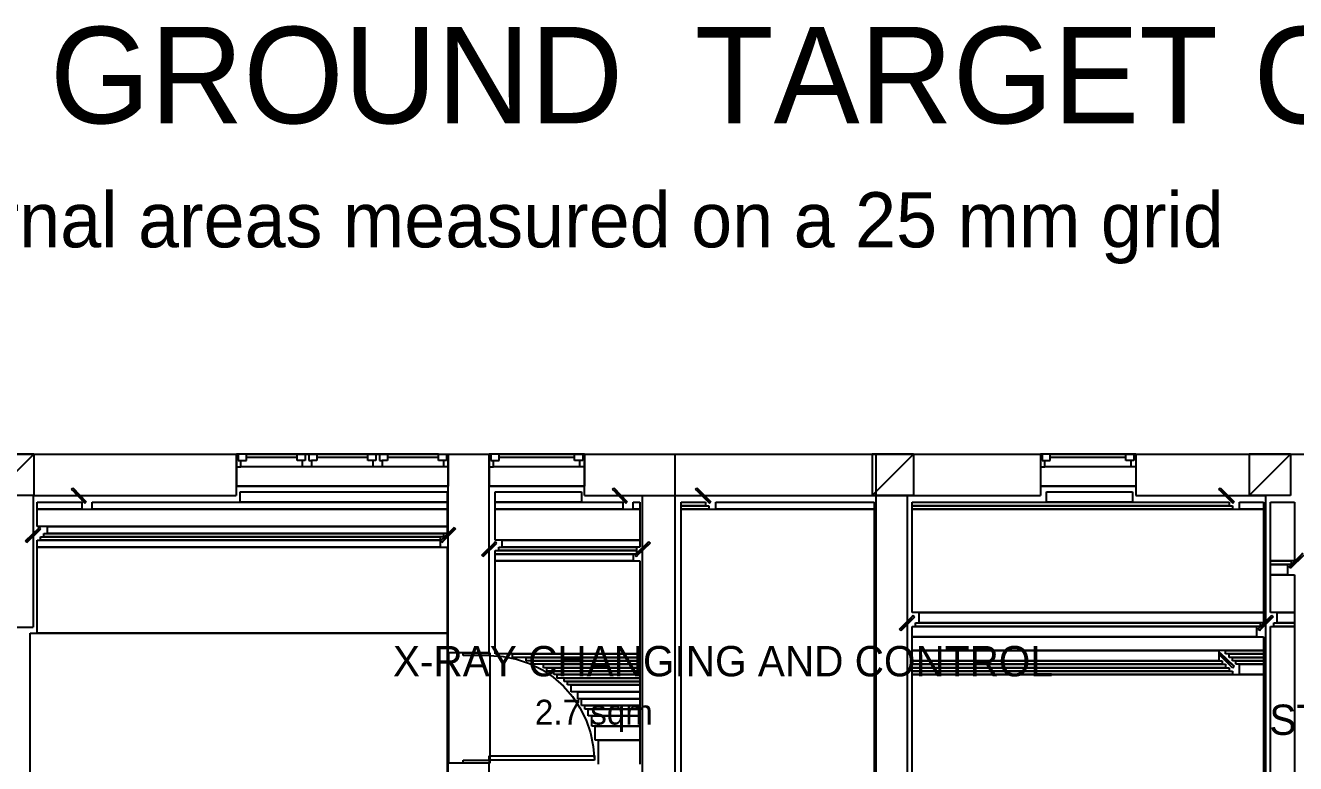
# Model space of a CAD drawing. Header units: millimetres. Extents: x -1419 to 55175, y -17366 to 3110.
# Drawn here: x 9290 to 18508, y -2246 to 3110 of the extents above; entities that cross this region are included whole.
import ezdxf

# ---------------------------------------------------------------- set-up
doc = ezdxf.new("R2010")
doc.units = ezdxf.units.MM
for name, color, linetype in [('COLUMN', 7, 'CONTINUOUS'), ('DOOR-EXISTING', 8, 'CONTINUOUS'), ('NOTES', 8, 'CONTINUOUS'), ('OPENING-CASED', 4, 'CONTINUOUS'), ('ROOM-AREA', 8, 'CONTINUOUS'), ('ROOM-TEXT', 7, 'CONTINUOUS'), ('WALL-EXISTING', 7, 'CONTINUOUS'), ('ZONE-COMMON', 8, 'CONTINUOUS'), ('ZONE-DIAGNOSTICS', 3, 'CONTINUOUS')]:
    doc.layers.add(name, color=color, linetype=linetype)

msp = doc.modelspace()

# ---------------------------------------------------------------- linework, layer by layer
at = {"layer": 'COLUMN'}
for p, q in [((9050.6, -300.2), (9350.8, 0)), ((9350.8, 0), (9050.6, 0)), ((9050.6, -300.2), (9350.8, 0)), ((9350.8, 0), (9350.8, -300.2)), ((15435.6, 0), (15435.6, -300.2)), ((15435.6, -300.2), (15735.8, 0)), ((15735.8, 0), (15435.6, 0)), ((15435.6, -300.2), (15735.8, 0)), ((15735.8, 0), (15735.8, -300.2)), ((18169.7, 0), (18169.7, -300.2)), ((18169.7, -300.2), (18469.9, 0)), ((18469.9, 0), (18169.7, 0)), ((18169.7, -300.2), (18469.9, 0)), ((18469.9, 0), (18469.9, -300.2)), ((9624.8, -254.5), (9634.6, -244.7)), ((9732.5, -345.8), (9624.8, -254.5)), ((9624.8, -254.5), (9722.7, -355.6)), ((9732.5, -345.8), (9624.8, -254.5)), ((9634.6, -244.7), (9732.5, -345.8)), ((13549.8, -254.5), (13559.6, -244.7)), ((13657.5, -345.8), (13549.8, -254.5)), ((13549.8, -254.5), (13647.7, -355.6)), ((13657.5, -345.8), (13549.8, -254.5)), ((13559.6, -244.7), (13657.5, -345.8)), ((14153.4, -254.5), (14163.2, -244.7)), ((14264.3, -345.8), (14153.4, -254.5)), ((14153.4, -254.5), (14254.5, -355.6)), ((14264.3, -345.8), (14153.4, -254.5)), ((14163.2, -244.7), (14264.3, -345.8)), ((17951.1, -254.5), (17960.9, -244.7)), ((18062, -345.8), (17951.1, -254.5)), ((17951.1, -254.5), (18052.2, -355.6)), ((18062, -345.8), (17951.1, -254.5)), ((17960.9, -244.7), (18062, -345.8)), ((9350.8, -300.2), (9050.6, -300.2)), ((9722.7, -355.6), (9732.5, -345.8)), ((13647.7, -355.6), (13657.5, -345.8)), ((14254.5, -355.6), (14264.3, -345.8)), ((15735.8, -300.2), (15435.6, -300.2)), ((18052.2, -355.6), (18062, -345.8)), ((18469.9, -300.2), (18169.7, -300.2)), ((9292, -629.7), (9393.2, -531.8)), ((9393.2, -531.8), (9301.8, -642.7)), ((9393.2, -531.8), (9301.8, -642.7)), ((9301.8, -642.7), (9403, -541.6)), ((9403, -541.6), (9393.2, -531.8)), ((12401.3, -531.8), (12303.5, -629.7)), ((12313.2, -642.7), (12401.3, -531.8)), ((12313.2, -642.7), (12401.3, -531.8)), ((12411.1, -541.6), (12313.2, -642.7)), ((12401.3, -531.8), (12411.1, -541.6)), ((9301.8, -642.7), (9292, -629.7)), ((12303.5, -629.7), (12313.2, -642.7)), ((12603.6, -734.1), (12701.5, -636.2)), ((12701.5, -636.2), (12613.4, -743.9)), ((12701.5, -636.2), (12613.4, -743.9)), ((12711.3, -646), (12701.5, -636.2)), ((13810.8, -636.2), (13712.9, -734.1)), ((13722.7, -743.9), (13810.8, -636.2)), ((13722.7, -743.9), (13810.8, -636.2)), ((13810.8, -636.2), (13823.8, -646)), ((12613.4, -743.9), (12603.6, -734.1)), ((12613.4, -743.9), (12711.3, -646)), ((13712.9, -734.1), (13722.7, -743.9)), ((13823.8, -646), (13722.7, -743.9)), ((18460.1, -818.9), (18561.2, -717.8)), ((18561.2, -717.8), (18469.9, -828.7)), ((18561.2, -717.8), (18469.9, -828.7)), ((18469.9, -828.7), (18571, -730.8)), ((18469.9, -828.7), (18460.1, -818.9)), ((15634.6, -1269.2), (15732.5, -1171.3)), ((15732.5, -1171.3), (15644.4, -1279)), ((15732.5, -1171.3), (15644.4, -1279)), ((15644.4, -1279), (15745.5, -1181.1)), ((15745.5, -1181.1), (15732.5, -1171.3)), ((18332.8, -1171.3), (18234.9, -1269.2)), ((18244.7, -1279), (18332.8, -1171.3)), ((18244.7, -1279), (18332.8, -1171.3)), ((18345.9, -1181.1), (18244.7, -1279)), ((18332.8, -1171.3), (18345.9, -1181.1)), ((15644.4, -1279), (15634.6, -1269.2)), ((18234.9, -1269.2), (18244.7, -1279)), ((17960.9, -1442.1), (17951.1, -1451.9)), ((17951.1, -1451.9), (18062, -1540)), ((17951.1, -1451.9), (18062, -1540)), ((18052.2, -1553), (17951.1, -1451.9)), ((18062, -1540), (17960.9, -1442.1)), ((18062, -1540), (18052.2, -1553))]:
    msp.add_line(p, q, dxfattribs=at)
at = {"layer": 'DOOR-EXISTING'}
for p, q in [((10894, 0), (10822.2, 0)), ((10822.2, 0), (10822.2, -231.6)), ((10835.3, 0), (10835.3, -45.7)), ((10894, 0), (11667.2, 0)), ((12287.1, 0), (10894, 0)), ((10894, -45.7), (10894, 0)), ((11122.4, 0), (11595.5, 0)), ((11262.7, -45.7), (11262.7, 0)), ((11262.7, 0), (11334.4, 0)), ((11321.4, 0), (11321.4, -45.7)), ((11334.4, 0), (11406.2, 0)), ((11347.5, 0), (11347.5, -45.7)), ((11406.2, 0), (11406.2, -45.7)), ((11667.2, 0), (12287.1, 0)), ((11739, 0), (12212.1, 0)), ((11774.9, -45.7), (11774.9, 0)), ((11774.9, 0), (11846.7, 0)), ((11833.6, 0), (11833.6, -45.7)), ((11846.7, 0), (11918.5, 0)), ((11859.7, 0), (11859.7, -45.7)), ((11918.5, 0), (11918.5, -45.7)), ((12287.1, -45.7), (12287.1, 0)), ((12287.1, 0), (12358.9, 0)), ((12345.9, 0), (12345.9, -45.7)), ((12358.9, 0), (12358.9, -231.6)), ((12727.6, 0), (12655.8, 0)), ((12655.8, 0), (12655.8, -231.6)), ((12668.9, 0), (12668.9, -45.7)), ((12727.6, 0), (13347.5, 0)), ((13347.5, 0), (12727.6, 0)), ((12727.6, -45.7), (12727.6, 0)), ((13086.5, 0), (13347.5, 0)), ((13275.7, -45.7), (13275.7, 0)), ((13275.7, 0), (13347.5, 0)), ((13334.5, 0), (13334.5, -45.7)), ((13347.5, 0), (13347.5, -231.6)), ((16727.6, 0), (16655.8, 0)), ((16655.8, 0), (16655.8, -231.6)), ((16668.9, 0), (16668.9, -45.7)), ((16727.6, 0), (17347.5, 0)), ((17347.5, 0), (16727.6, 0)), ((16727.6, -45.7), (16727.6, 0)), ((17086.5, 0), (17347.5, 0)), ((17275.7, -45.7), (17275.7, 0)), ((17275.7, 0), (17347.5, 0)), ((17334.5, 0), (17334.5, -45.7)), ((17347.5, 0), (17347.5, -231.6)), ((10822.2, -91.4), (10854.8, -91.4)), ((10835.3, -45.7), (10854.8, -45.7)), ((10854.8, -91.4), (10854.8, -45.7)), ((10854.8, -45.7), (10894, -45.7)), ((11761.9, -91.4), (10854.8, -91.4)), ((10894, -22.8), (11262.7, -22.8)), ((11301.8, -45.7), (11262.7, -45.7)), ((11321.4, -45.7), (11301.8, -45.7)), ((11301.8, -91.4), (11301.8, -45.7)), ((11334.4, -91.4), (11301.8, -91.4)), ((11367.1, -91.4), (11334.4, -91.4)), ((11347.5, -45.7), (11367.1, -45.7)), ((11406.2, -45.7), (11367.1, -45.7)), ((11367.1, -45.7), (11367.1, -91.4)), ((11406.2, -22.8), (11774.9, -22.8)), ((12326.3, -91.4), (11699.9, -91.4)), ((11814.1, -45.7), (11774.9, -45.7)), ((11833.6, -45.7), (11814.1, -45.7)), ((11814.1, -91.4), (11814.1, -45.7)), ((11846.7, -91.4), (11814.1, -91.4)), ((11879.3, -91.4), (11846.7, -91.4)), ((11859.7, -45.7), (11879.3, -45.7)), ((11918.5, -45.7), (11879.3, -45.7)), ((11879.3, -45.7), (11879.3, -91.4)), ((11918.5, -22.8), (12287.1, -22.8)), ((12326.3, -45.7), (12287.1, -45.7)), ((12326.3, -91.4), (12326.3, -45.7)), ((12345.9, -45.7), (12326.3, -45.7)), ((12358.9, -91.4), (12326.3, -91.4)), ((12655.8, -91.4), (12688.4, -91.4)), ((12668.9, -45.7), (12688.4, -45.7)), ((12688.4, -91.4), (12688.4, -45.7)), ((12688.4, -45.7), (12727.6, -45.7)), ((13347.5, -91.4), (12688.4, -91.4)), ((12727.6, -22.8), (13223.5, -22.8)), ((12894, -22.8), (13275.7, -22.8)), ((13314.9, -45.7), (13275.7, -45.7)), ((13314.9, -91.4), (13314.9, -45.7)), ((13334.5, -45.7), (13314.9, -45.7)), ((13347.5, -91.4), (13314.9, -91.4)), ((16655.8, -91.4), (16688.5, -91.4)), ((16668.9, -45.7), (16688.5, -45.7)), ((16688.5, -91.4), (16688.5, -45.7)), ((16688.5, -45.7), (16727.6, -45.7)), ((17347.5, -91.4), (16688.5, -91.4)), ((16727.6, -22.8), (17223.5, -22.8)), ((16894, -22.8), (17275.7, -22.8)), ((17314.9, -45.7), (17275.7, -45.7)), ((17314.9, -91.4), (17314.9, -45.7)), ((17334.5, -45.7), (17314.9, -45.7)), ((17347.5, -91.4), (17314.9, -91.4)), ((11667.2, -231.6), (10822.2, -231.6)), ((10822.2, -231.6), (12358.9, -231.6)), ((12358.9, -231.6), (11667.2, -231.6)), ((13347.5, -231.6), (12655.8, -231.6)), ((12655.8, -231.6), (13347.5, -231.6)), ((17347.5, -231.6), (16655.8, -231.6)), ((16655.8, -231.6), (17347.5, -231.6)), ((12466.6, -1461.7), (12466.6, -1442.1)), ((12466.6, -1442.1), (12655.8, -1442.1)), ((12655.8, -1461.7), (12466.6, -1461.7)), ((12655.8, -1442.1), (12655.8, -1461.7)), ((12655.8, -1461.7), (12757, -1468.2)), ((12757, -1468.2), (12854.8, -1487.8)), ((12854.8, -1487.8), (12949.5, -1520.4)), ((12949.5, -1520.4), (13037.6, -1562.8)), ((13037.6, -1562.8), (13119.1, -1618.3)), ((13119.1, -1618.3), (13194.2, -1683.5)), ((13194.2, -1683.5), (13259.4, -1758.6)), ((13259.4, -1758.6), (13314.9, -1840.1)), ((13314.9, -1840.1), (13360.6, -1931.5)), ((13360.6, -1931.5), (13389.9, -2022.8)), ((13389.9, -2022.8), (13409.5, -2120.7)), ((12655.8, -2221.9), (12655.8, -2189.2)), ((12655.8, -2189.2), (13419.3, -2189.2)), ((13409.5, -2120.7), (13419.3, -2221.9)), ((13419.3, -2189.2), (13419.3, -2221.9)), ((12466.6, -2221.9), (12655.8, -2221.9)), ((12466.6, -2241.4), (12466.6, -2221.9)), ((12655.8, -2241.4), (12466.6, -2241.4)), ((12655.8, -2221.9), (12655.8, -2241.4)), ((13419.3, -2221.9), (12655.8, -2221.9))]:
    msp.add_line(p, q, dxfattribs=at)
at = {"layer": 'OPENING-CASED'}
for p, q in [((14003.3, 0), (15461.7, 0)), ((13768.4, -300), (15690.1, -300)), ((12360, -1442.1), (12360, -2241.4)), ((12660, -1442.1), (12660, -2241.4))]:
    msp.add_line(p, q, dxfattribs=at)
at = {"layer": 'WALL-EXISTING'}
for p, q in [((9047.3, 0), (10818.9, 0)), ((10818.9, 0), (10818.9, -300.2)), ((12358.9, 0), (12655.8, 0)), ((12358.9, -1442.1), (12358.9, 0)), ((12655.8, -1442.1), (12655.8, 0)), ((13347.5, 0), (14003.3, 0)), ((13347.5, -300.2), (13347.5, 0)), ((14003.3, 0), (14003.3, -6140.3)), ((15461.7, 0), (16655.8, 0)), ((15461.7, 0), (15461.7, -4277.3)), ((16655.8, 0), (16655.8, -300.2)), ((17347.5, 0), (19004.9, 0)), ((17347.5, 0), (17347.5, -300.2)), ((9347.5, -300.2), (9347.5, -1256.1)), ((9347.5, -300.2), (10818.9, -300.2)), ((13347.5, -300.2), (13768.4, -300.2)), ((13768.4, -3370.3), (13768.4, -300.2)), ((15690.1, -300.2), (16655.8, -300.2)), ((15690.1, -300.2), (15690.1, -4277.3)), ((17347.5, -300.2), (18290.4, -300.2)), ((18290.4, -300.2), (18290.4, -6140.3)), ((9047.3, -1256.1), (9347.5, -1256.1)), ((12655.8, -1442.1), (12358.9, -1442.1)), ((12358.9, -3670.5), (12358.9, -2241.4)), ((12655.8, -2241.4), (12358.9, -2241.4)), ((12655.8, -3370.3), (12655.8, -2241.4))]:
    msp.add_line(p, q, dxfattribs=at)
at = {"layer": 'ZONE-COMMON'}
for p, q in [((16700, -275), (17325, -275)), ((16700, -350), (16700, -275)), ((17325, -275), (17325, -350)), ((14050, -350), (14225, -350)), ((14050, -375), (14050, -350)), ((14225, -350), (14225, -375)), ((14300, -350), (15450, -350)), ((14300, -400), (14300, -350)), ((15450, -350), (15450, -400)), ((15725, -350), (18025, -350)), ((15725, -375), (15725, -350)), ((17325, -350), (16700, -350)), ((18025, -350), (18025, -375)), ((18100, -350), (18275, -350)), ((18100, -400), (18100, -350)), ((18275, -350), (18275, -400)), ((18325, -350), (18500, -350)), ((18325, -775), (18325, -350)), ((18500, -350), (18500, -775)), ((14225, -375), (14050, -375)), ((14050, -375), (14250, -375)), ((14050, -400), (14050, -375)), ((14250, -400), (14050, -400)), ((14050, -400), (15450, -400)), ((14050, -4200), (14050, -400)), ((14250, -375), (14250, -400)), ((15450, -400), (14300, -400)), ((15450, -400), (15450, -4200)), ((18025, -375), (15725, -375)), ((15725, -375), (18050, -375)), ((15725, -400), (15725, -375)), ((18050, -400), (15725, -400)), ((15725, -400), (18275, -400)), ((15725, -1150), (15725, -400)), ((18050, -375), (18050, -400)), ((18275, -400), (18100, -400)), ((18275, -400), (18275, -1150)), ((18500, -775), (18325, -775)), ((18325, -775), (18475, -775)), ((18325, -800), (18325, -775)), ((18475, -800), (18325, -800)), ((18325, -800), (18450, -800)), ((18325, -875), (18325, -800)), ((18450, -800), (18450, -875)), ((18475, -775), (18475, -800)), ((18325, -875), (18500, -875)), ((18325, -1150), (18325, -875)), ((18450, -875), (18325, -875)), ((18500, -875), (18500, -1150)), ((18275, -1150), (15725, -1150)), ((15775, -1150), (18275, -1150)), ((15775, -1225), (15775, -1150)), ((18275, -1150), (18275, -1225)), ((18500, -1150), (18325, -1150)), ((18375, -1150), (18500, -1150)), ((18375, -1225), (18375, -1150)), ((18500, -1150), (18500, -1225)), ((15725, -1250), (18225, -1250)), ((15725, -1325), (15725, -1250)), ((15750, -1225), (18250, -1225)), ((15750, -1250), (15750, -1225)), ((18250, -1250), (15750, -1250)), ((18275, -1225), (15775, -1225)), ((18225, -1250), (18225, -1325)), ((18250, -1225), (18250, -1250)), ((18325, -1250), (18500, -1250)), ((18325, -4125), (18325, -1250)), ((18350, -1225), (18500, -1225)), ((18350, -1250), (18350, -1225)), ((18500, -1250), (18350, -1250)), ((18500, -1225), (18375, -1225)), ((18500, -1225), (18500, -1250)), ((18500, -1250), (18500, -4125)), ((15725, -1325), (18275, -1325)), ((15725, -1425), (15725, -1325)), ((18225, -1325), (15725, -1325)), ((18275, -1325), (18275, -1425)), ((18275, -1425), (15725, -1425)), ((15725, -1425), (17950, -1425)), ((15725, -1500), (15725, -1425)), ((17950, -1425), (17950, -1500)), ((18000, -1425), (18275, -1425)), ((18000, -1450), (18000, -1425)), ((18275, -1450), (18000, -1450)), ((18025, -1450), (18275, -1450)), ((18025, -1475), (18025, -1450)), ((18275, -1425), (18275, -1450)), ((18275, -1450), (18275, -1475)), ((17950, -1500), (15725, -1500)), ((15725, -1500), (17975, -1500)), ((15725, -1525), (15725, -1500)), ((17975, -1525), (15725, -1525)), ((15725, -1525), (18000, -1525)), ((15725, -1550), (15725, -1525)), ((15725, -1550), (18025, -1550)), ((15725, -1575), (15725, -1550)), ((18000, -1550), (15725, -1550)), ((17975, -1500), (17975, -1525)), ((18000, -1525), (18000, -1550)), ((18275, -1475), (18025, -1475)), ((18025, -1550), (18025, -1575)), ((18050, -1475), (18275, -1475)), ((18050, -1500), (18050, -1475)), ((18275, -1500), (18050, -1500)), ((18075, -1500), (18275, -1500)), ((18075, -1525), (18075, -1500)), ((18275, -1525), (18075, -1525)), ((18100, -1525), (18275, -1525)), ((18100, -1600), (18100, -1525)), ((18275, -1475), (18275, -1500)), ((18275, -1500), (18275, -1525)), ((18275, -1525), (18275, -1600)), ((18025, -1575), (15725, -1575)), ((15725, -1575), (18050, -1575)), ((15725, -1600), (15725, -1575)), ((18050, -1600), (15725, -1600)), ((15725, -1600), (18275, -1600)), ((15725, -4275), (15725, -1600)), ((18050, -1575), (18050, -1600)), ((18275, -1600), (18100, -1600)), ((18275, -1600), (18275, -4275))]:
    msp.add_line(p, q, dxfattribs=at)
at = {"layer": 'ZONE-DIAGNOSTICS'}
for p, q in [((10850, -275), (12350, -275)), ((10850, -350), (10850, -275)), ((12350, -275), (12350, -350)), ((12700, -275), (13325, -275)), ((12700, -350), (12700, -275)), ((13325, -275), (13325, -350)), ((9375, -350), (9700, -350)), ((9375, -400), (9375, -350)), ((9700, -350), (9700, -400)), ((9775, -350), (12350, -350)), ((9775, -400), (9775, -350)), ((12350, -350), (10850, -350)), ((12350, -350), (12350, -400)), ((13325, -350), (12700, -350)), ((12700, -350), (13625, -350)), ((12700, -400), (12700, -350)), ((13625, -350), (13625, -400)), ((13700, -350), (13750, -350)), ((13700, -400), (13700, -350)), ((13750, -350), (13750, -400)), ((9700, -400), (9375, -400)), ((9375, -400), (12350, -400)), ((9375, -525), (9375, -400)), ((12350, -400), (9775, -400)), ((12350, -400), (12350, -525)), ((13625, -400), (12700, -400)), ((12700, -400), (13750, -400)), ((12700, -625), (12700, -400)), ((13750, -400), (13700, -400)), ((13750, -400), (13750, -625)), ((12350, -525), (9375, -525)), ((9450, -525), (12350, -525)), ((9450, -575), (9450, -525)), ((12350, -525), (12350, -575)), ((9375, -625), (12300, -625)), ((9375, -675), (9375, -625)), ((9400, -600), (12300, -600)), ((9400, -625), (9400, -600)), ((12300, -625), (9400, -625)), ((9425, -575), (12325, -575)), ((9425, -600), (9425, -575)), ((12325, -600), (9425, -600)), ((12350, -575), (9450, -575)), ((12300, -600), (12300, -625)), ((12300, -625), (12300, -675)), ((12325, -575), (12325, -600)), ((13750, -625), (12700, -625)), ((12750, -625), (13750, -625)), ((12750, -675), (12750, -625)), ((13750, -625), (13750, -675)), ((9375, -675), (12350, -675)), ((9375, -1300), (9375, -675)), ((12300, -675), (9375, -675)), ((12350, -675), (12350, -1300)), ((12700, -700), (13725, -700)), ((12700, -725), (12700, -700)), ((13725, -725), (12700, -725)), ((12700, -725), (13700, -725)), ((12700, -775), (12700, -725)), ((12725, -675), (13725, -675)), ((12725, -700), (12725, -675)), ((13725, -700), (12725, -700)), ((13750, -675), (12750, -675)), ((13700, -725), (13700, -775)), ((13725, -675), (13725, -700)), ((13725, -700), (13725, -725)), ((12700, -775), (13750, -775)), ((12700, -1450), (12700, -775)), ((13700, -775), (12700, -775)), ((13750, -775), (13750, -1450)), ((9325, -1300), (12350, -1300)), ((9325, -2775), (9325, -1300)), ((12350, -1300), (9375, -1300)), ((12350, -1300), (12350, -2775)), ((13750, -1450), (12700, -1450)), ((12825, -1450), (13750, -1450)), ((12825, -1475), (12825, -1450)), ((13750, -1450), (13750, -1475)), ((13750, -1475), (12825, -1475)), ((12925, -1475), (13750, -1475)), ((12925, -1500), (12925, -1475)), ((13750, -1500), (12925, -1500)), ((12975, -1500), (13750, -1500)), ((12975, -1525), (12975, -1500)), ((13750, -1525), (12975, -1525)), ((13050, -1525), (13750, -1525)), ((13050, -1550), (13050, -1525)), ((13750, -1550), (13050, -1550)), ((13075, -1550), (13750, -1550)), ((13075, -1575), (13075, -1550)), ((13750, -1475), (13750, -1500)), ((13750, -1500), (13750, -1525)), ((13750, -1525), (13750, -1550)), ((13750, -1550), (13750, -1575)), ((13750, -1575), (13075, -1575)), ((13125, -1575), (13750, -1575)), ((13125, -1600), (13125, -1575)), ((13750, -1600), (13125, -1600)), ((13150, -1600), (13750, -1600)), ((13150, -1625), (13150, -1600)), ((13750, -1625), (13150, -1625)), ((13200, -1625), (13750, -1625)), ((13200, -1650), (13200, -1625)), ((13750, -1650), (13200, -1650)), ((13225, -1650), (13750, -1650)), ((13225, -1675), (13225, -1650)), ((13750, -1575), (13750, -1600)), ((13750, -1600), (13750, -1625)), ((13750, -1625), (13750, -1650)), ((13750, -1650), (13750, -1675)), ((13750, -1675), (13225, -1675)), ((13250, -1675), (13750, -1675)), ((13250, -1725), (13250, -1675)), ((13750, -1725), (13250, -1725)), ((13300, -1725), (13750, -1725)), ((13300, -1775), (13300, -1725)), ((13750, -1675), (13750, -1725)), ((13750, -1725), (13750, -1775)), ((13750, -1775), (13300, -1775)), ((13325, -1775), (13750, -1775)), ((13325, -1825), (13325, -1775)), ((13750, -1825), (13325, -1825)), ((13350, -1825), (13750, -1825)), ((13350, -1850), (13350, -1825)), ((13750, -1775), (13750, -1825)), ((13750, -1825), (13750, -1850)), ((13750, -1850), (13350, -1850)), ((13375, -1850), (13750, -1850)), ((13375, -1900), (13375, -1850)), ((13750, -1900), (13375, -1900)), ((13400, -1900), (13750, -1900)), ((13400, -1975), (13400, -1900)), ((13750, -1850), (13750, -1900)), ((13750, -1900), (13750, -1975)), ((13750, -1975), (13400, -1975)), ((13425, -1975), (13750, -1975)), ((13425, -2075), (13425, -1975)), ((13750, -1975), (13750, -2075)), ((13750, -2075), (13425, -2075)), ((13450, -2075), (13750, -2075)), ((13450, -2250), (13450, -2075)), ((13750, -2075), (13750, -2250))]:
    msp.add_line(p, q, dxfattribs=at)

# ---------------------------------------------------------------- texts
at = {"layer": 'NOTES'}
for s, height, p in [('LYFE PLACE ABUJA  GROUND  TARGET OPERATING STATE', 700, (0, 2400)), ('surveyed geometry, units mm, net internal areas measured on a 25 mm grid', 400, (0, 1500))]:
    msp.add_text(s, height=height, dxfattribs=at).set_placement(p)
at = {"layer": 'ROOM-AREA'}
msp.add_text('2.7 sqm', height=180, dxfattribs=at).set_placement((12987.5, -1962.5))
at = {"layer": 'ROOM-TEXT'}
for s, p in [('X-RAY CHANGING AND CONTROL', (11957.5, -1612.5)), ('STAFF CHANGE AND WC', (18317.5, -2037.5))]:
    msp.add_text(s, height=220, dxfattribs=at).set_placement(p)

doc.saveas('drawing.dxf')
